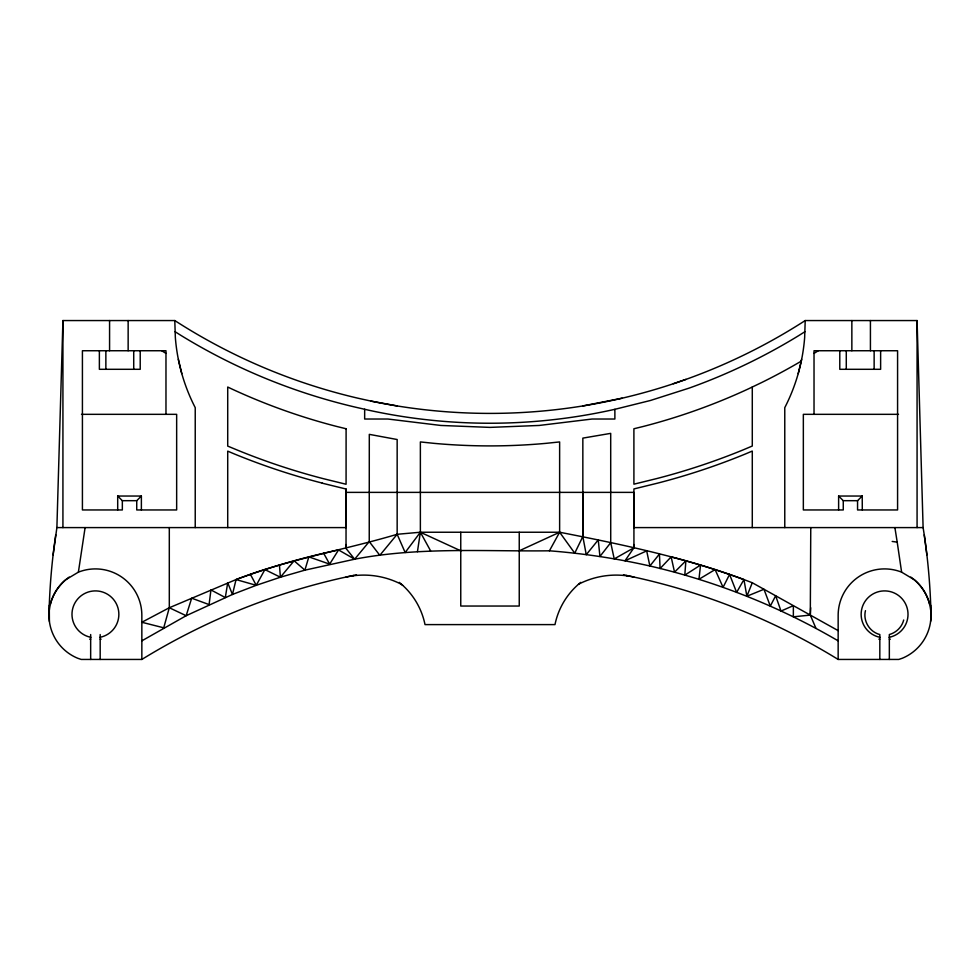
<?xml version="1.0" encoding="UTF-8"?>
<svg xmlns="http://www.w3.org/2000/svg" width="980" height="980" viewBox="0 0 980 980"><rect width="100%" height="100%" fill="white"/><g stroke="black" fill="none" stroke-linecap="round" stroke-linejoin="round"><path stroke-width="1.47" d="M838.157 640.846C779.627 606.608 715.939 581.299 649.875 565.999C616.812 558.502 583.223 553.418 549.425 550.809C484.475 551.556 418.852 546.791 354.65 559.2L346.026 548.445L346.075 489.032L322.261 483.189M838.157 630.618L752.285 582.757C690.202 558.735 624.774 544.941 559.629 532.238L420.371 532.238L397.157 534.284L379.836 555.317L369.24 541.597L369.301 434.361L397.157 439.518L397.157 534.284L405.157 552.524L420.371 532.238L420.371 441.931L433.797 443.327A613.97 613.97 0 0 0 546.203 443.327L559.629 441.931L559.629 532.238L549.425 550.809M582.843 492.377L582.843 536.538L586.248 554.692L598.253 539.907L599.932 556.493L610.724 542.638L610.699 433.368L582.843 438.121L582.843 536.538L574.733 553.173L559.629 532.238L519.241 550.809M930.608 621.394C933.046 604.427 924.753 586.812 910.8 577.098M346.075 489.032L346.05 527.595L56.889 527.595L53.116 554.888M633.938 544.549L633.925 547.783L624.995 560.768L646.678 550.895L649.875 565.999L659.442 554.019L660.091 568.559L671.153 556.873A731.717 731.717 0 0 1 743.942 579.572L746.87 596.244L763.959 589.274L770.317 606.093L775.645 595.779L781.011 611.067L793.359 605.652L793.359 616.812L810.301 615.097L815.985 628.401M810.766 527.595L810.301 615.097L810.693 607.747M930.682 609.964L930.718 605.236A638.997 638.997 0 0 0 924.25 534.86L923.111 527.595L917.072 320.558L805.205 320.558A581.471 581.471 0 0 1 370.918 401.077L357.908 398.199A581.471 581.471 0 0 1 174.795 320.558L62.928 320.558L56.889 527.595M55.75 534.86A638.997 638.997 0 0 0 49.282 605.236L49.392 621.394M69.2 577.098C56.999 585.697 48.902 600.287 49 615.342A46.415 46.415 0 0 0 77.653 658.229L81.23 659.442L141.843 659.442A657.409 657.409 0 0 1 341.775 577.98L356.5 574.844M865.463 610.663C862.841 620.867 869.628 631.977 879.82 634.538L879.82 659.442M417.443 551.691L420.371 532.238L460.759 550.809M85.101 527.595L78.388 572.149A46.415 46.415 0 0 1 141.843 615.342L141.843 659.442M801.652 359.329L798.21 373.588M397.157 534.284C343.686 550.221 288.243 559.249 236.058 579.572L232.456 594.456L186.163 615.71L141.843 640.846M169.307 527.595L169.307 607.747L163.734 627.812L141.843 622.263L169.307 607.747L236.058 579.572A731.717 731.717 0 0 1 338.553 549.939L354.65 559.2L369.24 541.597M903.695 620.009C901.943 627.053 896.284 632.59 889.338 634.538L889.338 659.442M746.87 596.244L752.285 582.757M169.307 607.747L186.163 615.71L191.676 598.18L209.083 604.587L210.945 589.936L225.314 597.555L227.715 582.757L232.456 594.456L256.246 585.317L264.894 569.588L280.403 577.22L304.89 570.152L354.65 559.2M743.942 579.572L736.629 592.398L729.573 574.427L723.069 587.314L715.106 569.588L698.948 579.278L700.553 565.043L684.787 575.162L685.89 560.805L674.534 572.173L671.153 556.873M236.058 579.572L256.246 585.317L280.403 577.22L294.11 560.805L304.89 570.152L308.847 556.873L329.648 564.137L338.553 549.939M117.698 509.955L117.698 496.039L122.341 500.682L136.735 500.682L141.377 496.039L141.377 509.955M862.302 496.039L838.623 496.039L843.266 500.682L857.561 500.682L862.216 496.039L862.302 509.955M804.984 331.669L798.774 335.577A590.756 590.756 0 0 1 689.087 388.129L650.414 400.489L614.877 409.309A568.89 568.89 0 0 1 369.595 410.399L355.801 407.251A590.756 590.756 0 0 1 181.227 335.577L175.016 331.669M814.025 353.4L818.263 350.742M801.26 361.13L798.823 362.576A613.97 613.97 0 0 1 761.644 382.543L748.953 388.619A613.97 613.97 0 0 1 643.137 426.496L633.901 428.762L633.913 484.181L656.551 478.62A667.797 667.797 0 0 0 743.624 449.685L752.285 446.023L752.285 387.026M78.388 572.149L65.403 579.94A46.366 46.366 0 0 0 50.323 604.341M673.37 383.731L685.963 379.395M351.734 575.983L353.547 575.432M99.96 637.319L102.52 636.669A23.434 23.434 0 0 0 114.415 600.605A23.434 23.434 0 0 0 76.428 600.605A23.434 23.434 0 0 0 88.323 636.669L90.883 637.319M889.117 637.319L891.678 636.669A23.434 23.434 0 0 0 903.572 600.605A23.434 23.434 0 0 0 865.585 600.605A23.434 23.434 0 0 0 877.48 636.669L880.04 637.319M622.092 398.199L582.88 405.941M346.026 577.036L348.341 576.559A81.683 81.683 0 0 1 400.783 584.007L402.609 585.256M81.499 414.332L176.657 414.332L176.657 509.955L136.735 509.955L136.735 500.682M898.501 414.332L803.343 414.332L803.343 509.955L843.266 509.955L843.266 500.682M346.05 492.377L633.913 492.377L633.938 547.783L614.227 558.931L610.724 542.638M117.698 496.039L141.377 496.039M633.925 524.864L633.925 527.595L923.111 527.595M89.731 639.181L90.662 639.181M100.181 639.181L101.112 639.181M878.889 639.181L879.82 639.181M889.338 639.181L890.269 639.181M623.488 574.844L638.225 577.992A657.813 657.813 0 0 1 838.157 659.442L898.77 659.442L902.347 658.229A46.415 46.415 0 0 0 931 615.342L930.89 611.545M892.18 541.45L897.202 542.136L901.612 572.149A46.415 46.415 0 0 0 838.157 615.342L838.157 659.442M397.121 405.941L370.918 401.077M633.938 577.048L631.671 576.571A82.1 82.1 0 0 0 578.494 584.264M626.441 575.444L628.303 575.995M901.612 572.149L914.597 579.94A46.366 46.366 0 0 1 929.677 604.341M161.737 350.742L165.975 353.4M420.371 532.238L430.575 550.809M323.657 553.259L329.648 564.137M250.427 574.427L256.246 585.317M181.79 373.588L178.348 359.329M894.899 527.595L897.202 542.136M924.25 534.86L926.884 554.888M930.89 612.169L930.718 605.236M279.447 565.043L280.403 577.22M49.282 605.236L49.319 609.964M917.072 320.558L917.072 527.595M880.628 350.742L880.628 369.301L839.787 369.301L839.787 350.742M874.136 350.742L874.136 369.301M870.424 320.558L870.424 350.742M857.561 500.682L857.561 509.955L897.582 509.955L897.582 350.742L814.025 350.742L814.025 414.332M851.853 320.558L851.853 350.742M846.279 350.742L846.279 369.301M838.623 496.039L838.623 509.955M805.205 320.558L804.654 337.537A184.167 184.167 0 0 1 784.772 407.656L784.772 527.595M752.285 527.595L752.285 451.057L745.388 453.985A672.427 672.427 0 0 1 657.715 483.116L633.913 488.959L633.925 527.595M614.877 409.309L614.877 419.024L592.128 419.024L539.184 425.455L490 427.39L440.816 425.455L387.872 419.024L364.658 419.024L364.658 409.211M519.241 532.238L519.241 606.044L460.759 606.044L460.759 532.238M346.026 544.549L346.026 548.445M227.715 527.595L227.715 451.143L234.588 454.046A672.427 672.427 0 0 0 322.285 483.116M195.228 527.595L195.228 407.656A184.167 184.167 0 0 1 175.346 337.537L174.795 320.558M165.975 414.332L165.975 350.742L82.418 350.742L82.418 509.955L122.341 509.955L122.341 500.682M140.214 350.742L140.214 369.301L99.372 369.301L99.372 350.742M133.721 350.742L133.721 369.301M128.147 320.558L128.147 350.742M109.576 320.558L109.576 350.742M105.865 350.742L105.865 369.301M100.181 634.538L100.181 659.442M90.662 634.538L90.662 659.442M62.928 320.558L62.928 527.595M399.215 582.365A72.667 72.667 0 0 1 425.014 624.603L554.986 624.603A72.655 72.655 0 0 1 580.785 582.365M346.099 428.762L346.075 484.255L323.425 478.693A667.797 667.797 0 0 1 236.376 449.685L227.715 446.096L227.715 387.026L231.047 388.619A613.97 613.97 0 0 0 336.863 426.496L346.099 428.762"/></g></svg>
